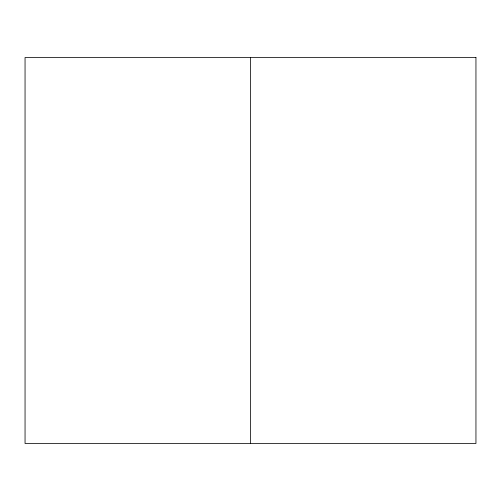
<?xml version="1.0" encoding="UTF-8"?>
<svg xmlns="http://www.w3.org/2000/svg" width="501" height="501" viewBox="0 0 501 501"><rect width="100%" height="100%" fill="white"/><g stroke="black" fill="none" stroke-linecap="round" stroke-linejoin="round"><path stroke-width="0.75" d="M250.5 57.521L250.5 443.479M475.95 57.521L25.05 57.521L25.05 443.479L475.95 443.479L475.95 57.521"/></g></svg>
